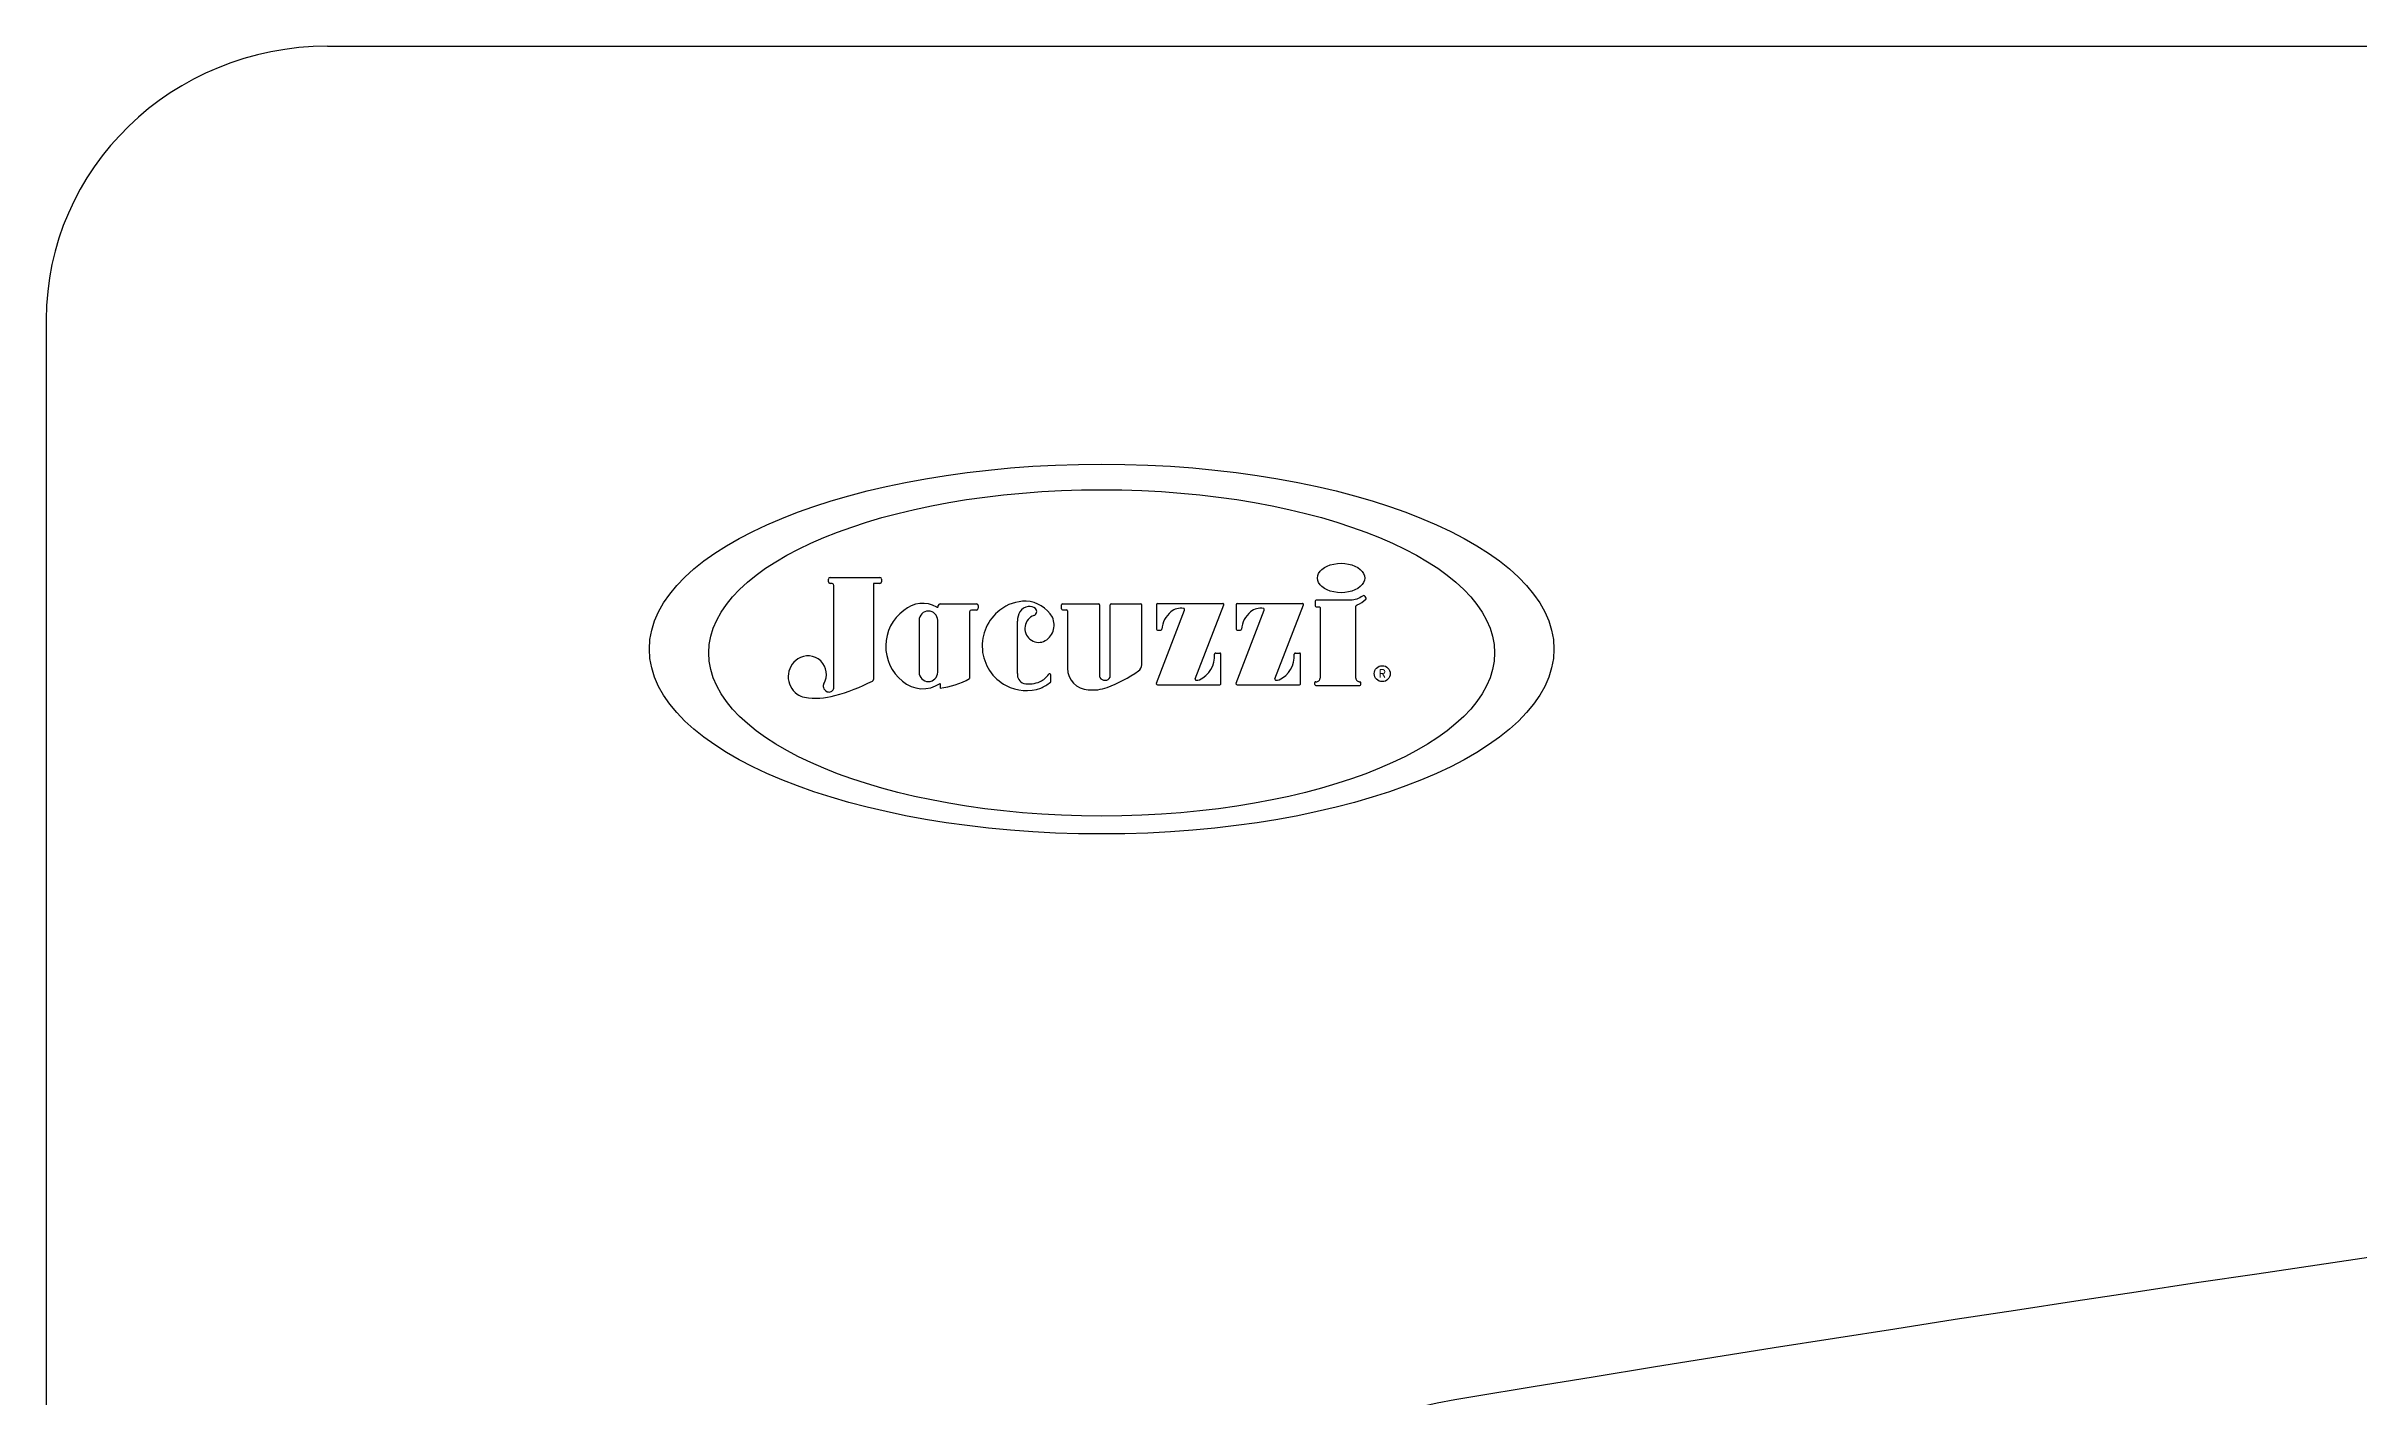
# Model space of a CAD drawing. Header units: millimetres. Extents: x -1273.05 to -1271.22, y 2211.68 to 2212.58.
# Drawn here: x -1273.0539 to -1272.8237, y 2212.4486 to 2212.5831 of the extents above; entities that cross this region are included whole.
import ezdxf
from ezdxf.enums import TextEntityAlignment as Align

# ---------------------------------------------------------------- set-up
doc = ezdxf.new("R2010")
doc.units = ezdxf.units.MM
doc.header["$LTSCALE"] = 10
doc.layers.add('jacuzzi', color=1, linetype='Continuous')
doc.layers.add('LCOTA02', color=1, linetype='Continuous')
doc.styles.add('ROMANS', font='romans', dxfattribs={"height": 4})

msp = doc.modelspace()

# ---------------------------------------------------------------- linework, layer by layer
at = {"color": 1}
for p, q in [((-1272.976006428565, 2212.529760901019), (-1272.976006428565, 2212.52999887629)), ((-1272.975823730087, 2212.530181574769), (-1272.970890972432, 2212.530181574769)), ((-1272.975629898644, 2212.529578202541), (-1272.975823730087, 2212.529578202541)), ((-1272.975447200166, 2212.519221006476), (-1272.975447200166, 2212.529395504062)), ((-1272.970890972432, 2212.529578202541), (-1272.971526070514, 2212.529578202541)), ((-1272.971526070514, 2212.529578202541), (-1272.971526070514, 2212.520025520121)), ((-1272.970708273953, 2212.52999887629), (-1272.970708273953, 2212.529760901019)), ((-1272.965071177912, 2212.52730016791), (-1272.965071177912, 2212.527373556665)), ((-1272.964888479434, 2212.527556255143), (-1272.961266019773, 2212.527556255143)), ((-1272.961266019773, 2212.526928740863), (-1272.961774398772, 2212.526928740863)), ((-1272.961083321294, 2212.527373556665), (-1272.961083321294, 2212.527111439341)), ((-1272.957194819686, 2212.520616458915), (-1272.957194819686, 2212.525836805716)), ((-1272.952805784535, 2212.527043260797), (-1272.952805784535, 2212.527464905904)), ((-1272.952714435295, 2212.527556255143), (-1272.949096810809, 2212.527556255143)), ((-1272.952714435295, 2212.526951911558), (-1272.952293583759, 2212.526951911558)), ((-1272.95220223452, 2212.526860562319), (-1272.95220223452, 2212.521144412865)), ((-1272.947855553648, 2212.527556255143), (-1272.944901963953, 2212.527556255143)), ((-1272.943360724675, 2212.51965860707), (-1272.940555295138, 2212.526940237791)), ((-1272.943335816527, 2212.527496761592), (-1272.943335816527, 2212.525027943642)), ((-1272.943244467288, 2212.527588110832), (-1272.936745081121, 2212.527588110832)), ((-1272.939496047474, 2212.520102402642), (-1272.93665983956, 2212.527463920158)), ((-1272.935427000999, 2212.51965860707), (-1272.932621571462, 2212.526940237791)), ((-1272.935402092852, 2212.527496761592), (-1272.935402092852, 2212.525027943642)), ((-1272.935310743612, 2212.527588110832), (-1272.928811357446, 2212.527588110832)), ((-1272.931562323799, 2212.520102402642), (-1272.928726115885, 2212.527463920158)), ((-1272.943244467288, 2212.524936594403), (-1272.942907794146, 2212.524936594403)), ((-1272.935310743612, 2212.524936594403), (-1272.934974070471, 2212.524936594403)), ((-1272.937453564016, 2212.522659611695), (-1272.937038992848, 2212.522659611695)), ((-1272.936947643608, 2212.51953941797), (-1272.936947643608, 2212.522568262456)), ((-1272.929519840341, 2212.522659611695), (-1272.929105269172, 2212.522659611695)), ((-1272.929013919933, 2212.51953941797), (-1272.929013919933, 2212.522568262456)), ((-1272.953868210103, 2212.519843961232), (-1272.953868210103, 2212.520473587167)), ((-1272.943254537562, 2212.519503900271), (-1272.937038992848, 2212.519503900271)), ((-1272.935320813886, 2212.519503900271), (-1272.929105269172, 2212.519503900271)), ((-1272.927583874555, 2212.519520807502), (-1272.927583874555, 2212.519714690303)), ((-1272.927492525316, 2212.519429458263), (-1272.923103280903, 2212.519429458263)), ((-1272.923011931663, 2212.519520807502), (-1272.923011931663, 2212.519702683578))]:
    msp.add_line(p, q, dxfattribs=at)
for points in [[(-1272.92349744591, 2212.520158522899), (-1272.92349744591, 2212.527291451539, -0.3094083360235544), (-1272.923380904828, 2212.527461751077, 0.09070134790707648), (-1272.922498577309, 2212.528004461414, 0.3650174520151336), (-1272.922482332449, 2212.52812102979), (-1272.922586828272, 2212.528287144141, 0.4518071014289208), (-1272.922857505506, 2212.528330984677, -0.1780066821811962), (-1272.924026106714, 2212.527923099587)], [(-1272.94900546157, 2212.527464905904), (-1272.94900546157, 2212.520316950925, 0.1354836439385169), (-1272.948979591383, 2212.520223229952, 0.5973092542928814), (-1272.947965026202, 2212.520268647574, 0.1127702397822963), (-1272.947946902888, 2212.520347980728), (-1272.947946902888, 2212.527464905904)], [(-1272.948271194895, 2212.519230214414, 0.06297410020895881), (-1272.945152317011, 2212.520879604675, 0.2578294972287946), (-1272.944810614714, 2212.521498205887), (-1272.944810614714, 2212.527464905904)], [(-1272.923966903997, 2212.527923099587), (-1272.927459088192, 2212.527923099587, 0.414213562373095), (-1272.927550437431, 2212.527831750348), (-1272.927550437431, 2212.527347529048, 0.4142135623730986), (-1272.927459088192, 2212.527256179809), (-1272.92715627179, 2212.527256179809, -0.4142135623730951), (-1272.927064922551, 2212.52716483057), (-1272.927064922551, 2212.520167180662)]]:
    msp.add_lwpolyline(points, format="xyb", dxfattribs=at)
msp.add_lwpolyline([(-1272.965125132258, 2212.520745411371), (-1272.965125132258, 2212.525913277485, 1.000000000000098), (-1272.966976915498, 2212.525913277485), (-1272.966976915498, 2212.520745411371, 0.999999999999902)], format="xyb", close=True, dxfattribs=at)
msp.add_circle((-1272.920878739532, 2212.520604443248), 0.0007949479954347561, dxfattribs=at)
for centre, radius, start, end in [((-1272.975823730087, 2212.52999887629), 0.0001826984784805118, 90, 180), ((-1272.975823730087, 2212.529760901019), 0.0001826984784805053, 180, 270), ((-1272.975629898644, 2212.529395504062), 0.0001826984784805053, 0, 90), ((-1272.970890972432, 2212.52999887629), 0.0001826984784805053, 0, 90), ((-1272.970890972432, 2212.529760901019), 0.0001826984784805118, 270, 0), ((-1272.965162527151, 2212.52730016791), 9.134923924024141e-05, 231.4553082986656, 0), ((-1272.964888479434, 2212.527373556665), 0.0001826984784805053, 90, 180), ((-1272.961774398772, 2212.526746042384), 0.0001826984784805047, 90, 180), ((-1272.961266019773, 2212.527373556665), 0.0001826984784805047, 0, 90), ((-1272.961266019773, 2212.527111439341), 0.0001826984784805047, 270, 0), ((-1272.95623617356, 2212.523374507401), 0.004459979428215166, 127.1313435616636, 242.267117315348), ((-1272.956424508921, 2212.523832954133), 0.003982805675394098, 88.59961828559496, 128.952712535074), ((-1272.955227714943, 2212.525802896214), 0.001967396991845184, 150.437287723417, 179.0124171139513), ((-1272.955966682175, 2212.526147976962), 0.001156173536663148, 97.11199125637806, 147.2426257488307), ((-1272.955070731716, 2212.52509889468), 0.001381030259304552, 110.2833130008001, 290.7342983482169), ((-1272.95646502427, 2212.524654921068), 0.00316265485339976, 29.52719524067428, 87.5018600162468), ((-1272.956002074723, 2212.526325672305), 0.0009755516792824294, 50.78098227361458, 96.34141270116521), ((-1272.955686012146, 2212.52679013354), 0.0004187296653620524, 289.0295258540293, 44.08726041431679), ((-1272.955319234089, 2212.525433461803), 0.001785547021540705, 294.3935766645232, 25.90717899683705), ((-1272.952714435295, 2212.527464905904), 9.134923924025233e-05, 90, 180), ((-1272.952714435295, 2212.527043260797), 9.134923924025233e-05, 180, 270), ((-1272.952293583759, 2212.526860562319), 9.134923924025233e-05, 0, 90), ((-1272.949096810809, 2212.527464905904), 9.134923924025233e-05, 0, 90), ((-1272.947855553648, 2212.527464905904), 9.134923924025233e-05, 90, 180), ((-1272.944901963953, 2212.527464905904), 9.134923924025233e-05, 0, 90), ((-1272.943244467288, 2212.527496761592), 9.134923924025233e-05, 90, 180), ((-1272.940260438044, 2212.524799068613), 0.002565882047033874, 130.1573304289132, 175.0588259564305), ((-1272.940910343758, 2212.525519497879), 0.001596481007011882, 80.33744696344453, 129.0048283584996), ((-1272.940661482251, 2212.52698114902), 0.0001137955694048287, 338.92957835505, 80.33744696344453), ((-1272.936745081121, 2212.527496761592), 9.134923924025233e-05, 338.92957835505, 90), ((-1272.935310743612, 2212.527496761592), 9.134923924025233e-05, 90, 180), ((-1272.932326714369, 2212.524799068613), 0.002565882047033874, 130.1573304289132, 175.0588259564305), ((-1272.932976620082, 2212.525519497879), 0.001596481007011882, 80.33744696344453, 129.0048283584996), ((-1272.932727758575, 2212.52698114902), 0.0001137955694048287, 338.92957835505, 80.33744696344453), ((-1272.928811357446, 2212.527496761592), 9.134923924025233e-05, 338.92957835505, 90), ((-1272.943244467288, 2212.525027943642), 9.134923924025233e-05, 180, 270), ((-1272.942907794146, 2212.525027943642), 9.134923924025233e-05, 270, 355.0588259564306), ((-1272.935310743612, 2212.525027943642), 9.134923924025233e-05, 180, 270), ((-1272.934974070471, 2212.525027943642), 9.134923924025233e-05, 270, 355.0588259564306), ((-1272.977896981668, 2212.520301902429), 0.002113317944022534, 122.9803058188191, 234.8088524059831), ((-1272.978037046302, 2212.520532951764), 0.001843274724987093, 329.3881891837331, 123.2376042036073), ((-1272.940180912051, 2212.522365755285), 0.002619489854439711, 294.8275345948353, 3.777213623788032), ((-1272.937453564016, 2212.522545816126), 0.0001137955694048287, 90, 183.777213623788), ((-1272.937038992848, 2212.522568262456), 9.134923924025233e-05, 0, 90), ((-1272.932247188375, 2212.522365755285), 0.002619489854439711, 294.8275345948353, 3.777213623788032), ((-1272.929519840341, 2212.522545816126), 0.0001137955694048287, 90, 183.777213623788), ((-1272.929105269172, 2212.522568262456), 9.134923924025233e-05, 0, 90), ((-1272.976011240647, 2212.51936216675), 0.0006056514743799416, 297.2029294122968, 316.5289303705748), ((-1272.976007477706, 2212.519308299969), 0.0005670371032632814, 320.2199418947255, 351.1442863903884), ((-1272.980823010438, 2212.538047894558), 0.02037851332946335, 285.5604311880132, 296.844447309318), ((-1272.971708768993, 2212.520025520121), 0.0001826984784805441, 298.8231538849353, 0), ((-1272.956285222537, 2212.523187525573), 0.00427187435034904, 241.6823637922159, 289.3432640751617), ((-1272.956272628693, 2212.520520417265), 0.0009271786374805241, 174.0543608522084, 252.5388805213804), ((-1272.956024165894, 2212.522242602816), 0.002659315105881114, 258.5771955158851, 294.2196671167613), ((-1272.955870527482, 2212.521802912228), 0.002195667516170295, 295.2703570368893, 324.8583959849877), ((-1272.956845707608, 2212.523392554859), 0.004673762401298302, 295.0030799084806, 308.9089468980019), ((-1272.953982005672, 2212.520473587167), 0.0001137955694048287, 0, 144.8583959849877), ((-1272.953982005672, 2212.519843961232), 0.0001137955694048303, 309.1311632821458, 0), ((-1272.95005885484, 2212.521144412865), 0.002143379679942496, 180, 267.9232434623862), ((-1272.949701584546, 2212.523192394765), 0.004212468123414919, 264.073575174231, 289.8501266640896), ((-1272.943254537562, 2212.519617695841), 0.0001137955694048287, 158.92957835505, 270), ((-1272.939389860361, 2212.520061491413), 0.0001137955694048287, 158.92957835505, 274.0743202751997), ((-1272.939554722019, 2212.522375975703), 0.002434144012123438, 274.0743202751997, 281.2218050024821), ((-1272.937038992848, 2212.519595249511), 9.134923924025233e-05, 270, 0), ((-1272.935320813886, 2212.519617695841), 0.0001137955694048287, 158.92957835505, 270), ((-1272.931456136686, 2212.520061491413), 0.0001137955694048287, 158.92957835505, 274.0743202751997), ((-1272.931620998344, 2212.522375975703), 0.002434144012123438, 274.0743202751997, 281.2218050024821), ((-1272.929105269172, 2212.519595249511), 9.134923924025233e-05, 270, 0), ((-1272.927492525316, 2212.519714690303), 9.134923924025233e-05, 82.17236708801981, 180), ((-1272.927492525316, 2212.519520807502), 9.134923924025233e-05, 180, 270), ((-1272.927430319508, 2212.520167180662), 0.0003653969569610093, 262.1723670880198, 0), ((-1272.923132048953, 2212.520158522899), 0.0003653969569610093, 180, 273.6111512596654), ((-1272.923103280903, 2212.519702683578), 9.134923924025233e-05, 0, 93.61115125966539), ((-1272.923103280903, 2212.519520807502), 9.134923924025233e-05, 270, 0), ((-1272.978065602385, 2212.520062788902), 0.001820729110477259, 234.8088524059831, 260.1754031270361), ((-1272.977195759963, 2212.525085782032), 0.006918482128166856, 260.1754031270361, 285.4183320349355)]:
    msp.add_arc(centre, radius, start, end, dxfattribs=at)
for centre, major_axis, ratio, start_param, end_param in [((-1272.948801945034, 2212.522670869578), (0.03911001909295919, 1.446372250520587e-13), 0.4152232476922575, 3.141592653580886, 9.424777960760473), ((-1272.924973101516, 2212.530125649741), (0.002351054240534722, 3.590075979628155e-14), 0.6218033983775644, 3.141592653565236, 9.424777960744823)]:
    msp.add_ellipse(centre, major_axis=major_axis, ratio=ratio, start_param=start_param, end_param=end_param, dxfattribs=at)
at = {"layer": 'jacuzzi', "color": 3}
msp.add_line((-1273.053852965447, 2212.555862996508), (-1273.053852965447, 2211.710240386304), dxfattribs=at)
msp.add_lwpolyline([(-1273.025842761366, 2212.583051491406), (-1271.251863169529, 2212.583051491406)], dxfattribs=at)
msp.add_ellipse((-1273.025842761366, 2212.555862996508), major_axis=(-0.02801020408163206, 1.715073694511405e-18), ratio=0.9706639344262332, start_param=4.71238898038469, end_param=6.283185307179586, dxfattribs=at)
at = {"layer": 'jacuzzi'}
for centre, major_axis, ratio, start_param, end_param in [((-1272.138852965447, 2208.037675574007), (4.609549359680541, 2.177628106721276e-14), 0.9706639344262293, 1.402301678413065, 1.739290975176718), ((-1272.896209943222, 2212.359290128832), (-0.09336734693877351, 3.996195099294856e-16), 0.9706639344262279, 4.880883628766512, 6.084760527426227)]:
    msp.add_ellipse(centre, major_axis=major_axis, ratio=ratio, start_param=start_param, end_param=end_param, dxfattribs=at)
at = {"layer": 'LCOTA02'}
for p, q in [((-1272.96195709725, 2212.526746042384), (-1272.96195709725, 2212.520123753391)), ((-1272.964891972868, 2212.519632995451), (-1272.964891972868, 2212.519159604413))]:
    msp.add_line(p, q, dxfattribs=at)
for centre, radius, start, end in [((-1272.965891756816, 2212.523324373916), 0.004409420715151748, 126.303304939337, 231.4856399492751), ((-1272.966621048465, 2212.524808591264), 0.002796696561532725, 59.92306240615979, 132.2760927217838), ((-1272.976058908988, 2212.519362534164), 0.0004551822776193148, 149.388189183733, 195.7751637171254), ((-1272.975857942143, 2212.51941930797), 0.0006640145974105033, 195.7751637171254, 246.1282521394304), ((-1272.966609918197, 2212.522157979738), 0.003053994400760351, 228.3998640006365, 304.2305336755836), ((-1272.965712120556, 2212.526605103702), 0.007490534152055513, 276.2859871829947, 300.0862084598867), ((-1272.975942454646, 2212.5192283405), 0.0004551822776193148, 246.1282521394304, 297.2029294122968)]:
    msp.add_arc(centre, radius, start, end, dxfattribs=at)
msp.add_ellipse((-1272.948801945034, 2212.523051491408), major_axis=(-0.04501868630904937, 9.588640683751841e-13), ratio=0.4087758624868195, dxfattribs=at)

# ---------------------------------------------------------------- texts
at = {"color": 1, "style": 'ROMANS'}
msp.add_text('R', height=0.0007965689860611747, dxfattribs=at).set_placement((-1272.920878739532, 2212.520604443248), align=Align.MIDDLE_CENTER)

doc.saveas('drawing.dxf')
